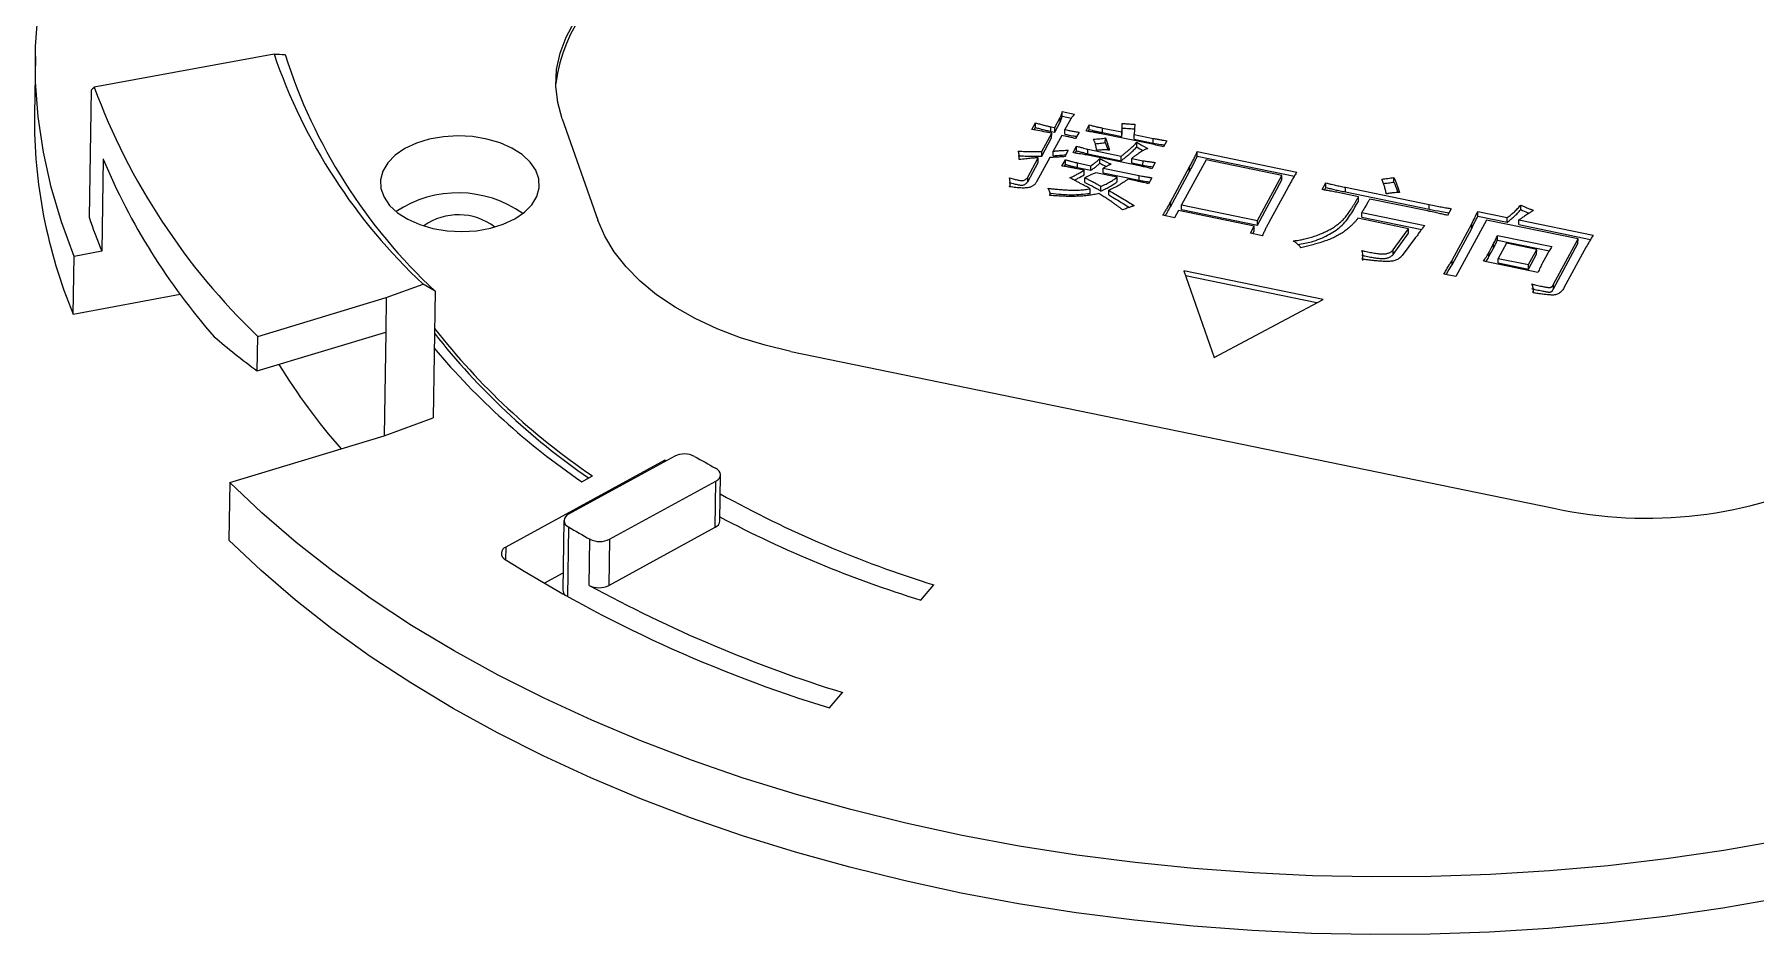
# Model space of a CAD drawing. Header units: inches. Extents: x 1848 to 4019, y 409 to 905.
# Drawn here: x 3741.09 to 3776.84, y 486.52 to 505.22 of the extents above; entities that cross this region are included whole.
import ezdxf

# ---------------------------------------------------------------- set-up
doc = ezdxf.new("R2010")
doc.units = ezdxf.units.IN

msp = doc.modelspace()

# ---------------------------------------------------------------- linework, layer by layer
at = {"color": 7, "linetype": 'Continuous', "lineweight": 15}
for p, q in [((3746.063, 504.81), (3742.328, 504.122)), ((3741.105, 504.763), (3741.086, 503.565)), ((3742.263, 504.061), (3742.222, 501.426)), ((3752.046, 503.465), (3752.786, 501.36)), ((3761.802, 503.243), (3761.878, 503.383)), ((3761.876, 503.287), (3761.878, 503.383)), ((3762.278, 503.189), (3762.391, 503.399)), ((3762.279, 503.285), (3762.393, 503.495)), ((3762.391, 503.399), (3762.393, 503.495)), ((3762.433, 503.523), (3762.434, 503.618)), ((3762.433, 503.523), (3762.625, 503.483)), ((3762.434, 503.618), (3762.691, 503.566)), ((3762.603, 503.452), (3762.489, 503.242)), ((3761.848, 503.235), (3761.876, 503.287)), ((3762.008, 502.693), (3762.213, 503.07)), ((3762.01, 502.789), (3762.215, 503.166)), ((3762.215, 503.166), (3762.133, 503.183)), ((3762.196, 503.206), (3762.197, 503.302)), ((3762.196, 503.206), (3762.278, 503.189)), ((3762.197, 503.302), (3762.279, 503.285)), ((3762.213, 503.07), (3762.215, 503.166)), ((3762.425, 503.123), (3762.246, 502.794)), ((3762.278, 503.189), (3762.279, 503.285)), ((3762.488, 503.146), (3762.489, 503.242)), ((3762.785, 503.189), (3762.713, 503.056)), ((3762.928, 503.214), (3762.997, 503.34)), ((3762.975, 503.206), (3762.995, 503.244)), ((3762.995, 503.244), (3762.997, 503.34)), ((3764.275, 502.945), (3763.248, 503.156)), ((3763.272, 503.179), (3763.273, 503.275)), ((3763.272, 503.179), (3763.669, 503.098)), ((3763.273, 503.275), (3763.67, 503.193)), ((3763.329, 502.973), (3763.33, 503.069)), ((3763.669, 503.098), (3763.67, 503.193)), ((3763.68, 503.218), (3763.681, 503.314)), ((3763.926, 503.045), (3763.927, 503.141)), ((3763.926, 503.045), (3764.323, 502.963)), ((3763.94, 503.356), (3763.927, 503.141)), ((3763.927, 503.141), (3764.324, 503.059)), ((3764.323, 502.963), (3764.324, 503.059)), ((3764.608, 503.008), (3764.54, 502.882)), ((3761.721, 502.257), (3761.937, 502.656)), ((3762.174, 502.662), (3761.901, 502.158)), ((3761.936, 502.56), (3761.937, 502.656)), ((3762.008, 502.693), (3762.01, 502.789)), ((3762.245, 502.699), (3762.246, 502.794)), ((3762.658, 502.764), (3762.73, 502.897)), ((3762.705, 502.756), (3762.729, 502.801)), ((3762.729, 502.801), (3762.73, 502.897)), ((3764.075, 502.481), (3762.931, 502.716)), ((3762.967, 502.737), (3762.968, 502.833)), ((3762.967, 502.737), (3763.656, 502.595)), ((3762.968, 502.833), (3763.657, 502.691)), ((3763.656, 502.595), (3763.657, 502.691)), ((3763.982, 502.885), (3763.984, 502.981)), ((3765.239, 502.689), (3765.24, 502.785)), ((3765.239, 502.689), (3767.256, 502.275)), ((3765.24, 502.785), (3767.307, 502.36)), ((3742.514, 502.632), (3742.484, 500.715)), ((3761.72, 502.161), (3761.936, 502.56)), ((3762.429, 502.485), (3762.501, 502.618)), ((3762.475, 502.478), (3762.499, 502.522)), ((3762.499, 502.522), (3762.501, 502.618)), ((3762.888, 502.398), (3762.701, 502.437)), ((3762.749, 502.455), (3762.75, 502.551)), ((3762.749, 502.455), (3763.029, 502.397)), ((3762.75, 502.551), (3763.031, 502.493)), ((3762.887, 502.302), (3762.888, 502.398)), ((3763.029, 502.397), (3763.031, 502.493)), ((3763.577, 502.257), (3763.133, 502.348)), ((3763.214, 502.546), (3763.215, 502.642)), ((3763.286, 502.345), (3763.287, 502.44)), ((3763.286, 502.345), (3764.033, 502.191)), ((3763.287, 502.44), (3764.035, 502.287)), ((3763.878, 502.549), (3763.879, 502.645)), ((3763.878, 502.549), (3764.111, 502.501)), ((3763.879, 502.645), (3764.113, 502.597)), ((3764.111, 502.501), (3764.113, 502.597)), ((3764.365, 502.561), (3764.293, 502.428)), ((3764.681, 501.638), (3765.08, 502.372)), ((3764.682, 501.734), (3765.081, 502.468)), ((3765.421, 502.616), (3764.912, 501.679)), ((3765.08, 502.372), (3765.081, 502.468)), ((3766.997, 502.292), (3765.421, 502.616)), ((3766.489, 501.355), (3766.997, 502.292)), ((3766.996, 502.196), (3766.997, 502.292)), ((3761.351, 502.055), (3761.352, 502.129)), ((3761.72, 502.161), (3761.721, 502.257)), ((3762.904, 502.143), (3762.906, 502.239)), ((3763.016, 501.918), (3763.017, 502.014)), ((3763.236, 501.966), (3763.238, 502.062)), ((3763.4, 501.886), (3763.402, 501.982)), ((3763.576, 502.161), (3763.577, 502.257)), ((3763.998, 502.17), (3763.799, 502.211)), ((3764.033, 502.191), (3764.035, 502.287)), ((3764.296, 502.241), (3764.227, 502.115)), ((3766.487, 501.259), (3766.996, 502.196)), ((3767.125, 502.048), (3766.726, 501.314)), ((3767.836, 501.995), (3767.912, 502.135)), ((3767.882, 501.987), (3767.91, 502.039)), ((3767.91, 502.039), (3767.912, 502.135)), ((3768.315, 501.948), (3768.317, 502.044)), ((3768.315, 501.948), (3770.055, 501.59)), ((3768.317, 502.044), (3770.057, 501.686)), ((3769.322, 502.153), (3769.324, 502.249)), ((3762.181, 501.876), (3762.181, 501.921)), ((3764.681, 501.638), (3764.682, 501.734)), ((3764.911, 501.583), (3764.912, 501.679)), ((3764.911, 501.583), (3766.487, 501.259)), ((3764.912, 501.679), (3766.489, 501.355)), ((3768.587, 501.848), (3768.26, 501.916)), ((3768.586, 501.752), (3768.587, 501.848)), ((3770.024, 501.553), (3768.821, 501.8)), ((3770.055, 501.59), (3770.057, 501.686)), ((3770.516, 501.599), (3770.44, 501.46)), ((3771.958, 501.58), (3771.96, 501.676)), ((3764.768, 501.413), (3764.523, 501.464)), ((3764.848, 501.56), (3764.768, 501.413)), ((3766.424, 501.236), (3764.848, 501.56)), ((3766.345, 501.089), (3766.424, 501.236)), ((3766.423, 501.14), (3766.424, 501.236)), ((3766.487, 501.259), (3766.489, 501.355)), ((3769.628, 501.183), (3768.577, 501.4)), ((3768.656, 501.427), (3768.657, 501.523)), ((3768.656, 501.427), (3769.901, 501.171)), ((3768.657, 501.523), (3769.965, 501.254)), ((3770.533, 500.531), (3770.943, 501.286)), ((3771.245, 501.364), (3770.607, 500.189)), ((3770.942, 501.19), (3770.943, 501.286)), ((3771.067, 501.444), (3771.068, 501.54)), ((3771.067, 501.444), (3771.674, 501.32)), ((3771.068, 501.54), (3771.675, 501.415)), ((3773.149, 500.973), (3771.245, 501.364)), ((3771.674, 501.32), (3771.675, 501.415)), ((3771.919, 501.269), (3771.921, 501.365)), ((3771.919, 501.269), (3773.409, 500.963)), ((3771.921, 501.365), (3773.462, 501.048)), ((3766.59, 501.039), (3766.345, 501.089)), ((3766.39, 501.08), (3766.423, 501.14)), ((3769.31, 500.648), (3769.627, 501.088)), ((3769.311, 500.743), (3769.628, 501.183)), ((3769.774, 500.998), (3769.495, 500.628)), ((3769.627, 501.088), (3769.628, 501.183)), ((3770.532, 500.435), (3770.942, 501.19)), ((3771.3, 500.7), (3771.395, 500.875)), ((3771.393, 500.779), (3771.395, 500.875)), ((3771.473, 500.949), (3771.474, 501.045)), ((3771.473, 500.949), (3772.552, 500.727)), ((3771.474, 501.045), (3772.607, 500.812)), ((3771.659, 500.883), (3771.488, 500.568)), ((3772.289, 500.753), (3771.659, 500.883)), ((3772.635, 499.933), (3773.147, 500.877)), ((3772.636, 500.029), (3773.149, 500.973)), ((3773.147, 500.877), (3773.149, 500.973)), ((3741.893, 499.412), (3741.911, 500.61)), ((3742.484, 500.715), (3741.911, 500.61)), ((3768.677, 500.525), (3768.679, 500.645)), ((3769.31, 500.648), (3769.311, 500.743)), ((3770.532, 500.435), (3770.533, 500.531)), ((3772.315, 500.274), (3771.182, 500.507)), ((3771.298, 500.604), (3771.393, 500.779)), ((3771.298, 500.604), (3771.3, 500.7)), ((3771.486, 500.472), (3771.488, 500.568)), ((3771.488, 500.568), (3772.119, 500.438)), ((3772.117, 500.342), (3772.288, 500.657)), ((3772.119, 500.438), (3772.289, 500.753)), ((3772.288, 500.657), (3772.289, 500.753)), ((3772.497, 500.633), (3772.409, 500.472)), ((3773.318, 500.806), (3772.855, 499.953)), ((3767.851, 499.712), (3764.958, 500.307)), ((3764.958, 500.307), (3765.59, 498.51)), ((3767.72, 499.643), (3764.995, 500.203)), ((3770.607, 500.189), (3770.362, 500.24)), ((3771.486, 500.472), (3772.117, 500.342)), ((3772.117, 500.342), (3772.119, 500.438)), ((3741.893, 499.412), (3744.114, 499.821)), ((3748.395, 499.755), (3749.158, 500.034)), ((3749.409, 499.888), (3749.158, 500.034)), ((3749.409, 499.888), (3749.368, 497.253)), ((3772.22, 499.851), (3772.221, 499.916)), ((3772.635, 499.933), (3772.636, 500.029)), ((3745.725, 498.948), (3748.395, 499.755)), ((3748.395, 499.755), (3748.384, 499.036)), ((3765.59, 498.51), (3767.851, 499.712)), ((3745.713, 498.229), (3748.384, 499.036)), ((3745.713, 498.229), (3745.725, 498.948)), ((3748.384, 499.036), (3748.35, 496.88)), ((3756.8, 498.636), (3772.648, 495.378)), ((3748.35, 496.88), (3749.368, 497.253)), ((3745.146, 495.912), (3748.35, 496.88)), ((3754.177, 496.379), (3750.877, 494.572)), ((3754.387, 496.46), (3752.181, 495.252)), ((3754.176, 496.344), (3754.177, 496.379)), ((3754.205, 496.36), (3754.177, 496.379)), ((3745.146, 495.912), (3745.127, 494.714)), ((3752.455, 495.928), (3752.675, 496.049)), ((3753.03, 494.732), (3755.241, 495.943)), ((3755.226, 494.984), (3755.241, 495.943)), ((3755.322, 495.114), (3755.337, 496.073)), ((3752.085, 495.122), (3752.062, 493.678)), ((3753.015, 493.774), (3755.226, 494.984)), ((3752.61, 493.776), (3752.625, 494.735)), ((3753.03, 494.732), (3753.015, 493.774)), ((3751.67, 493.819), (3752.068, 494.037)), ((3759.498, 493.467), (3759.768, 493.787)), ((3757.603, 491.23), (3757.873, 491.55))]:
    msp.add_line(p, q, dxfattribs=at)
at = {"color": 8, "linetype": 'Continuous', "lineweight": 15}
for p, q in [((3752.178, 494.988), (3752.156, 493.541)), ((3750.877, 494.572), (3750.873, 494.309))]:
    msp.add_line(p, q, dxfattribs=at)
at = {"color": 7, "linetype": 'Continuous', "lineweight": 15, "flags": 128}
for points in [[(3752.046, 503.465), (3751.954, 503.805), (3751.916, 504.148), (3751.932, 504.492), (3752.003, 504.832), (3752.127, 505.166), (3752.304, 505.491), (3752.531, 505.804), (3752.807, 506.103), (3753.129, 506.383), (3753.495, 506.643), (3753.901, 506.881)], [(3741.911, 500.61), (3741.645, 501.326), (3741.432, 502.049), (3741.271, 502.776), (3741.164, 503.506), (3741.11, 504.238), (3741.11, 504.97), (3741.163, 505.7)], [(3749.579, 503.093), (3749.288, 503.042), (3749.019, 502.959), (3748.781, 502.847), (3748.581, 502.71), (3748.428, 502.554), (3748.325, 502.382), (3748.276, 502.202), (3748.283, 502.019), (3748.347, 501.839), (3748.464, 501.668), (3748.63, 501.513), (3748.841, 501.379), (3749.088, 501.27), (3749.364, 501.189), (3749.659, 501.141), (3749.962, 501.125), (3750.265, 501.143), (3750.556, 501.195), (3750.825, 501.278), (3751.063, 501.39), (3751.263, 501.526), (3751.417, 501.683), (3751.52, 501.854), (3751.568, 502.035), (3751.561, 502.218), (3751.497, 502.398), (3751.38, 502.568), (3751.214, 502.723), (3751.003, 502.858), (3750.756, 502.967), (3750.48, 503.047), (3750.185, 503.096), (3749.882, 503.112), (3749.579, 503.093)], [(3756.8, 498.636), (3756.266, 498.763), (3755.754, 498.92), (3755.268, 499.105), (3754.813, 499.317), (3754.392, 499.553), (3754.01, 499.812), (3753.67, 500.092), (3753.375, 500.389), (3753.128, 500.701), (3752.931, 501.026), (3752.786, 501.36)], [(3777.355, 488.473), (3776.174, 488.267), (3774.979, 488.094), (3773.772, 487.953), (3772.554, 487.845), (3771.328, 487.77), (3770.097, 487.729), (3768.864, 487.72), (3767.63, 487.744), (3766.398, 487.802), (3765.171, 487.893), (3763.951, 488.016), (3762.74, 488.173), (3761.541, 488.361), (3760.357, 488.582), (3759.189, 488.834), (3758.04, 489.117), (3756.913, 489.43), (3755.809, 489.773), (3754.731, 490.146), (3753.681, 490.546), (3752.661, 490.975), (3751.673, 491.43), (3750.719, 491.91), (3749.801, 492.416), (3748.921, 492.945), (3748.08, 493.498), (3747.281, 494.072), (3746.525, 494.666), (3745.812, 495.28), (3745.146, 495.912)], [(3755.241, 495.943), (3755.282, 495.971), (3755.312, 496.003), (3755.331, 496.039), (3755.337, 496.076), (3755.329, 496.114), (3755.309, 496.15), (3755.277, 496.183), (3755.235, 496.211)], [(3777.336, 487.275), (3776.156, 487.07), (3774.961, 486.896), (3773.753, 486.756), (3772.535, 486.648), (3771.309, 486.573), (3770.079, 486.531), (3768.845, 486.522), (3767.611, 486.547), (3766.379, 486.604), (3765.152, 486.695), (3763.932, 486.819), (3762.721, 486.975), (3761.523, 487.163), (3760.338, 487.384), (3759.17, 487.636), (3758.022, 487.919), (3756.894, 488.232), (3755.791, 488.576), (3754.713, 488.948), (3753.662, 489.349), (3752.642, 489.777), (3751.654, 490.232), (3750.701, 490.713), (3749.783, 491.218), (3748.902, 491.748), (3748.062, 492.3), (3747.262, 492.874), (3746.506, 493.468), (3745.794, 494.082), (3745.127, 494.714)]]:
    msp.add_lwpolyline(points, dxfattribs=at)
at = {"color": 7, "linetype": 'Continuous', "lineweight": 15}
for centre, radius, start, end in [((3755.118, 503.796), 3.228, 112.1756, 172.7564), ((3757.147, 508.603), 11.715, 198.8908, 227.0068), ((3757.2, 508.274), 11.447, 197.65, 227.1063), ((3755.242, 508.898), 13.769, 200.2958, 226.2747), ((3751.575, 503.447), 10.49, 179.3541, 202.6246), ((3754.886, 507.799), 13.408, 202.6699, 221.3506), ((3749.883, 499.607), 2.322, 54.5812, 123.6328), ((3752.794, 504.911), 11.132, 198.2464, 202.145), ((3749.893, 500.234), 1.24, 52.581, 125.633), ((3760.884, 508.127), 14.604, 218.1344, 235.7993), ((3760.851, 508.004), 14.563, 218.1238, 235.4731), ((3757.231, 505.144), 12.978, 211.489, 221.1197), ((3761.076, 508.531), 15.27, 220.0666, 235.6245), ((3754.587, 496.057), 0.449, 62.319, 116.4053), ((3765.032, 514.356), 20.621, 240.2368, 241.6344), ((3774.573, 504.274), 9.103, 257.785, 295.6669), ((3766.547, 515.854), 23.085, 240.9302, 252.9241), ((3752.229, 495.12), 0.141, 109.9488, 248.7987), ((3766.746, 516.858), 24.488, 242.1941, 252.7818), ((3764.211, 515.652), 23.911, 239.787, 241.0183), ((3755.163, 495.131), 0.16, 293.1475, 353.8215), ((3750.923, 494.441), 0.139, 109.3463, 244.548), ((3752.83, 495.136), 0.45, 242.9142, 296.3684), ((3765.765, 517.962), 27.95, 237.781, 253.0198), ((3766.301, 518.802), 28.526, 241.3185, 252.8166), ((3752.815, 494.177), 0.45, 242.9142, 296.3684)]:
    msp.add_arc(centre, radius, start, end, dxfattribs=at)
for centre, major_axis, ratio, start_param, end_param in [((3768.781, 509.458), (27.086, 6.546), 0.146336, 2.886909, 2.898088), ((3768.731, 506.234), (27.01, 1.775), 0.481812, 3.594682, 3.661409), ((3752.362, 493.659), (0.299, -0.03), 0.650047, 3.195688, 3.78186)]:
    msp.add_ellipse(centre, major_axis=major_axis, ratio=ratio, start_param=start_param, end_param=end_param, dxfattribs=at)
msp.add_open_spline([(3746.063, 504.81), (3746.139, 504.808), (3746.215, 504.806), (3746.292, 504.803)], degree=3, dxfattribs=at)
for points, knots in [([(3761.878, 503.383), (3761.905, 503.375), (3761.959, 503.359), (3762.041, 503.338), (3762.119, 503.318), (3762.172, 503.307), (3762.197, 503.302)], [0, 0, 0, 0, 0.264276, 0.519614, 0.763961, 1, 1, 1, 1]), ([(3762.391, 503.399), (3762.395, 503.407), (3762.404, 503.424), (3762.414, 503.452), (3762.424, 503.486), (3762.43, 503.51), (3762.433, 503.523)], [0, 0, 0, 0, 0.192447, 0.424692, 0.693033, 1, 1, 1, 1]), ([(3762.393, 503.495), (3762.397, 503.503), (3762.405, 503.52), (3762.416, 503.548), (3762.426, 503.582), (3762.431, 503.606), (3762.434, 503.618)], [0, 0, 0, 0, 0.192447, 0.424692, 0.693033, 1, 1, 1, 1]), ([(3762.691, 503.566), (3762.681, 503.554), (3762.662, 503.533), (3762.638, 503.502), (3762.617, 503.476), (3762.608, 503.459), (3762.603, 503.452)], [0, 0, 0, 0, 0.30699, 0.575065, 0.807539, 1, 1, 1, 1]), ([(3763.67, 503.193), (3763.672, 503.204), (3763.674, 503.223), (3763.678, 503.252), (3763.679, 503.278), (3763.681, 503.301), (3763.681, 503.322), (3763.68, 503.341), (3763.679, 503.357), (3763.677, 503.366), (3763.676, 503.371)], [0, 0, 0, 0, 0.174195, 0.334214, 0.479352, 0.61223, 0.72994, 0.833085, 0.923628, 1, 1, 1, 1]), ([(3763.676, 503.371), (3763.703, 503.369), (3763.754, 503.366), (3763.826, 503.361), (3763.887, 503.357), (3763.923, 503.356), (3763.94, 503.356)], [0, 0, 0, 0, 0.3109118, 0.5818227, 0.8114836, 1, 1, 1, 1]), ([(3762.133, 503.183), (3762.078, 503.194), (3761.969, 503.216), (3761.858, 503.234), (3761.802, 503.243)], [0, 0, 0, 0, 0.499693, 1, 1, 1, 1]), ([(3761.876, 503.287), (3761.904, 503.279), (3761.958, 503.263), (3762.039, 503.242), (3762.118, 503.222), (3762.17, 503.211), (3762.196, 503.206)], [0, 0, 0, 0, 0.264276, 0.519614, 0.763961, 1, 1, 1, 1]), ([(3762.713, 503.056), (3762.686, 503.063), (3762.633, 503.076), (3762.558, 503.094), (3762.489, 503.109), (3762.445, 503.119), (3762.425, 503.123)], [0, 0, 0, 0, 0.287683, 0.549923, 0.788329, 1, 1, 1, 1]), ([(3762.488, 503.146), (3762.543, 503.135), (3762.625, 503.119), (3762.709, 503.105), (3762.737, 503.101)], [0, 0, 0, 0, 0.6633479, 1, 1, 1, 1]), ([(3762.489, 503.242), (3762.51, 503.238), (3762.554, 503.229), (3762.624, 503.216), (3762.702, 503.202), (3762.757, 503.193), (3762.785, 503.189)], [0, 0, 0, 0, 0.211671, 0.450077, 0.712317, 1, 1, 1, 1]), ([(3763.248, 503.156), (3763.217, 503.162), (3763.16, 503.174), (3763.077, 503.189), (3763.001, 503.203), (3762.952, 503.21), (3762.928, 503.214)], [0, 0, 0, 0, 0.285055, 0.54552, 0.784221, 1, 1, 1, 1]), ([(3762.995, 503.244), (3763.015, 503.238), (3763.057, 503.227), (3763.123, 503.212), (3763.195, 503.195), (3763.246, 503.185), (3763.272, 503.179)], [0, 0, 0, 0, 0.219647, 0.458868, 0.719464, 1, 1, 1, 1]), ([(3762.997, 503.34), (3763.017, 503.334), (3763.058, 503.323), (3763.124, 503.307), (3763.197, 503.291), (3763.247, 503.28), (3763.273, 503.275)], [0, 0, 0, 0, 0.219647, 0.458868, 0.719464, 1, 1, 1, 1]), ([(3763.082, 503.042), (3763.106, 503.044), (3763.151, 503.047), (3763.216, 503.053), (3763.275, 503.06), (3763.312, 503.066), (3763.33, 503.069)], [0, 0, 0, 0, 0.2828032, 0.5423144, 0.7822919, 1, 1, 1, 1]), ([(3763.151, 502.811), (3763.149, 502.823), (3763.145, 502.847), (3763.139, 502.881), (3763.132, 502.914), (3763.124, 502.944), (3763.115, 502.972), (3763.105, 502.997), (3763.094, 503.021), (3763.086, 503.035), (3763.082, 503.042)], [0, 0, 0, 0, 0.157289, 0.305128, 0.443482, 0.572996, 0.692731, 0.804424, 0.906029, 1, 1, 1, 1]), ([(3763.33, 503.069), (3763.335, 503.055), (3763.345, 503.029), (3763.359, 502.991), (3763.371, 502.956), (3763.384, 502.923), (3763.393, 502.893), (3763.402, 502.866), (3763.409, 502.841), (3763.413, 502.826), (3763.415, 502.818)], [0, 0, 0, 0, 0.163727, 0.315854, 0.457312, 0.587716, 0.707876, 0.816039, 0.913069, 1, 1, 1, 1]), ([(3763.669, 503.098), (3763.674, 503.131), (3763.681, 503.171), (3763.678, 503.211), (3763.678, 503.218)], [0, 0, 0, 0, 0.82775, 1, 1, 1, 1]), ([(3763.674, 503.275), (3763.702, 503.273), (3763.753, 503.27), (3763.824, 503.265), (3763.885, 503.262), (3763.922, 503.26), (3763.939, 503.26)], [0, 0, 0, 0, 0.3109118, 0.5818227, 0.8114836, 1, 1, 1, 1]), ([(3764.324, 503.059), (3764.351, 503.055), (3764.403, 503.046), (3764.477, 503.033), (3764.545, 503.021), (3764.588, 503.012), (3764.608, 503.008)], [0, 0, 0, 0, 0.281179, 0.542001, 0.781072, 1, 1, 1, 1]), ([(3761.519, 502.7), (3761.544, 502.699), (3761.594, 502.696), (3761.666, 502.693), (3761.734, 502.691), (3761.797, 502.689), (3761.856, 502.689), (3761.911, 502.689), (3761.961, 502.691), (3761.993, 502.692), (3762.008, 502.693)], [0, 0, 0, 0, 0.1569, 0.303679, 0.442644, 0.571549, 0.691886, 0.803143, 0.906037, 1, 1, 1, 1]), ([(3761.52, 502.796), (3761.546, 502.795), (3761.595, 502.792), (3761.667, 502.789), (3761.735, 502.787), (3761.799, 502.785), (3761.857, 502.785), (3761.912, 502.785), (3761.962, 502.786), (3761.994, 502.788), (3762.01, 502.789)], [0, 0, 0, 0, 0.1569, 0.303679, 0.442644, 0.571549, 0.691886, 0.803143, 0.906037, 1, 1, 1, 1]), ([(3761.542, 502.621), (3761.541, 502.639), (3761.541, 502.673), (3761.537, 502.72), (3761.531, 502.761), (3761.524, 502.785), (3761.52, 502.796)], [0, 0, 0, 0, 0.311518, 0.581435, 0.810693, 1, 1, 1, 1]), ([(3761.937, 502.656), (3761.928, 502.656), (3761.906, 502.655), (3761.872, 502.653), (3761.831, 502.65), (3761.784, 502.646), (3761.732, 502.641), (3761.674, 502.635), (3761.61, 502.628), (3761.565, 502.623), (3761.542, 502.621)], [0, 0, 0, 0, 0.072203, 0.160483, 0.262392, 0.380512, 0.512344, 0.659447, 0.822839, 1, 1, 1, 1]), ([(3762.496, 502.681), (3762.477, 502.68), (3762.44, 502.678), (3762.388, 502.675), (3762.34, 502.672), (3762.297, 502.67), (3762.259, 502.668), (3762.227, 502.665), (3762.199, 502.663), (3762.182, 502.662), (3762.174, 502.662)], [0, 0, 0, 0, 0.178325, 0.342835, 0.490395, 0.62286, 0.740234, 0.842523, 0.928471, 1, 1, 1, 1]), ([(3762.245, 502.699), (3762.303, 502.704), (3762.391, 502.711), (3762.48, 502.716), (3762.51, 502.718)], [0, 0, 0, 0, 0.654715, 1, 1, 1, 1]), ([(3762.246, 502.794), (3762.253, 502.795), (3762.268, 502.797), (3762.294, 502.799), (3762.325, 502.802), (3762.361, 502.805), (3762.402, 502.807), (3762.449, 502.81), (3762.501, 502.813), (3762.538, 502.815), (3762.557, 502.816)], [0, 0, 0, 0, 0.065024, 0.147543, 0.248205, 0.36446, 0.497633, 0.647742, 0.815397, 1, 1, 1, 1]), ([(3762.557, 502.816), (3762.549, 502.802), (3762.535, 502.776), (3762.518, 502.739), (3762.504, 502.708), (3762.499, 502.689), (3762.496, 502.681)], [0, 0, 0, 0, 0.318998, 0.591467, 0.817619, 1, 1, 1, 1]), ([(3762.931, 502.716), (3762.915, 502.719), (3762.879, 502.726), (3762.817, 502.737), (3762.742, 502.75), (3762.688, 502.759), (3762.658, 502.764)], [0, 0, 0, 0, 0.1769767, 0.4023261, 0.676093, 1, 1, 1, 1]), ([(3762.729, 502.801), (3762.755, 502.795), (3762.804, 502.782), (3762.87, 502.765), (3762.923, 502.75), (3762.953, 502.741), (3762.967, 502.737)], [0, 0, 0, 0, 0.329004, 0.605656, 0.829724, 1, 1, 1, 1]), ([(3762.73, 502.897), (3762.757, 502.89), (3762.805, 502.878), (3762.871, 502.86), (3762.925, 502.846), (3762.955, 502.837), (3762.968, 502.833)], [0, 0, 0, 0, 0.329004, 0.605656, 0.829724, 1, 1, 1, 1]), ([(3763.121, 502.95), (3763.154, 502.952), (3763.224, 502.957), (3763.293, 502.968), (3763.329, 502.973)], [0, 0, 0, 0, 0.475967, 1, 1, 1, 1]), ([(3763.415, 502.818), (3763.398, 502.819), (3763.367, 502.819), (3763.323, 502.82), (3763.283, 502.819), (3763.247, 502.819), (3763.217, 502.817), (3763.191, 502.816), (3763.169, 502.813), (3763.156, 502.811), (3763.151, 502.811)], [0, 0, 0, 0, 0.185422, 0.353484, 0.503176, 0.636611, 0.752544, 0.852288, 0.934382, 1, 1, 1, 1]), ([(3763.329, 502.973), (3763.347, 502.927), (3763.367, 502.875), (3763.383, 502.823), (3763.384, 502.818)], [0, 0, 0, 0, 0.905042, 1, 1, 1, 1]), ([(3763.656, 502.595), (3763.674, 502.609), (3763.708, 502.635), (3763.758, 502.674), (3763.804, 502.712), (3763.847, 502.749), (3763.886, 502.785), (3763.921, 502.819), (3763.953, 502.853), (3763.973, 502.875), (3763.982, 502.885)], [0, 0, 0, 0, 0.147322, 0.287743, 0.42181, 0.550074, 0.671864, 0.787257, 0.896346, 1, 1, 1, 1]), ([(3763.657, 502.691), (3763.675, 502.704), (3763.71, 502.731), (3763.759, 502.77), (3763.805, 502.808), (3763.848, 502.845), (3763.887, 502.881), (3763.923, 502.915), (3763.955, 502.948), (3763.974, 502.971), (3763.984, 502.981)], [0, 0, 0, 0, 0.147322, 0.287743, 0.42181, 0.550074, 0.671864, 0.787257, 0.896346, 1, 1, 1, 1]), ([(3764.21, 502.849), (3764.202, 502.847), (3764.183, 502.841), (3764.154, 502.828), (3764.12, 502.81), (3764.081, 502.787), (3764.037, 502.759), (3763.988, 502.726), (3763.935, 502.687), (3763.898, 502.66), (3763.879, 502.645)], [0, 0, 0, 0, 0.05822, 0.134351, 0.228969, 0.344095, 0.477473, 0.631803, 0.80595, 1, 1, 1, 1]), ([(3763.982, 502.885), (3764.022, 502.859), (3764.065, 502.832), (3764.111, 502.806), (3764.114, 502.805)], [0, 0, 0, 0, 0.94289, 1, 1, 1, 1]), ([(3763.984, 502.981), (3763.997, 502.973), (3764.022, 502.957), (3764.058, 502.935), (3764.091, 502.915), (3764.121, 502.897), (3764.148, 502.882), (3764.172, 502.869), (3764.192, 502.858), (3764.205, 502.852), (3764.21, 502.849)], [0, 0, 0, 0, 0.180511, 0.345411, 0.493423, 0.627165, 0.744061, 0.844136, 0.930673, 1, 1, 1, 1]), ([(3764.54, 502.882), (3764.497, 502.893), (3764.41, 502.916), (3764.321, 502.935), (3764.275, 502.945)], [0, 0, 0, 0, 0.490012, 1, 1, 1, 1]), ([(3764.323, 502.963), (3764.376, 502.954), (3764.456, 502.942), (3764.535, 502.926), (3764.561, 502.921)], [0, 0, 0, 0, 0.668306, 1, 1, 1, 1]), ([(3765.08, 502.372), (3765.094, 502.4), (3765.123, 502.454), (3765.164, 502.535), (3765.203, 502.613), (3765.227, 502.664), (3765.239, 502.689)], [0, 0, 0, 0, 0.26247, 0.516739, 0.762014, 1, 1, 1, 1]), ([(3765.081, 502.468), (3765.096, 502.496), (3765.125, 502.55), (3765.166, 502.63), (3765.205, 502.708), (3765.228, 502.76), (3765.24, 502.785)], [0, 0, 0, 0, 0.26247, 0.516739, 0.762014, 1, 1, 1, 1]), ([(3762.701, 502.437), (3762.672, 502.442), (3762.619, 502.453), (3762.544, 502.467), (3762.483, 502.478), (3762.445, 502.483), (3762.429, 502.485)], [0, 0, 0, 0, 0.323186, 0.596631, 0.822092, 1, 1, 1, 1]), ([(3762.499, 502.522), (3762.505, 502.52), (3762.517, 502.516), (3762.537, 502.51), (3762.562, 502.503), (3762.59, 502.495), (3762.624, 502.486), (3762.662, 502.477), (3762.704, 502.466), (3762.733, 502.459), (3762.749, 502.455)], [0, 0, 0, 0, 0.0664, 0.149127, 0.248691, 0.364914, 0.497819, 0.648974, 0.815291, 1, 1, 1, 1]), ([(3762.501, 502.618), (3762.506, 502.616), (3762.518, 502.612), (3762.539, 502.606), (3762.563, 502.599), (3762.592, 502.591), (3762.625, 502.582), (3762.663, 502.573), (3762.705, 502.562), (3762.735, 502.555), (3762.75, 502.551)], [0, 0, 0, 0, 0.0664, 0.149127, 0.248691, 0.364914, 0.497819, 0.648974, 0.815291, 1, 1, 1, 1]), ([(3762.595, 502.241), (3762.604, 502.245), (3762.623, 502.254), (3762.654, 502.269), (3762.686, 502.286), (3762.721, 502.305), (3762.76, 502.325), (3762.8, 502.348), (3762.843, 502.373), (3762.873, 502.389), (3762.888, 502.398)], [0, 0, 0, 0, 0.088843, 0.187899, 0.297564, 0.417886, 0.547465, 0.687739, 0.838737, 1, 1, 1, 1]), ([(3762.685, 502.192), (3762.711, 502.205), (3762.78, 502.24), (3762.845, 502.278), (3762.887, 502.302)], [0, 0, 0, 0, 0.363796, 1, 1, 1, 1]), ([(3763.133, 502.348), (3763.109, 502.337), (3763.064, 502.317), (3763.002, 502.288), (3762.95, 502.263), (3762.919, 502.246), (3762.906, 502.239)], [0, 0, 0, 0, 0.310424, 0.580358, 0.810722, 1, 1, 1, 1]), ([(3763.029, 502.397), (3763.041, 502.406), (3763.063, 502.421), (3763.094, 502.444), (3763.123, 502.465), (3763.148, 502.485), (3763.169, 502.503), (3763.187, 502.519), (3763.202, 502.533), (3763.21, 502.542), (3763.214, 502.546)], [0, 0, 0, 0, 0.1750251, 0.3345999, 0.4798049, 0.6129023, 0.7293659, 0.8339474, 0.9243229, 1, 1, 1, 1]), ([(3763.031, 502.493), (3763.042, 502.501), (3763.065, 502.517), (3763.096, 502.54), (3763.124, 502.561), (3763.149, 502.581), (3763.171, 502.598), (3763.188, 502.615), (3763.204, 502.629), (3763.212, 502.638), (3763.215, 502.642)], [0, 0, 0, 0, 0.1750251, 0.3345999, 0.4798049, 0.6129023, 0.7293659, 0.8339474, 0.9243229, 1, 1, 1, 1]), ([(3763.214, 502.546), (3763.257, 502.523), (3763.301, 502.5), (3763.347, 502.477), (3763.349, 502.476)], [0, 0, 0, 0, 0.959883, 1, 1, 1, 1]), ([(3763.215, 502.642), (3763.229, 502.635), (3763.255, 502.621), (3763.293, 502.602), (3763.327, 502.584), (3763.359, 502.568), (3763.386, 502.554), (3763.41, 502.542), (3763.431, 502.532), (3763.444, 502.526), (3763.45, 502.524)], [0, 0, 0, 0, 0.178195, 0.341631, 0.488918, 0.622292, 0.740065, 0.841146, 0.928392, 1, 1, 1, 1]), ([(3763.45, 502.524), (3763.445, 502.522), (3763.435, 502.519), (3763.421, 502.513), (3763.404, 502.505), (3763.385, 502.495), (3763.363, 502.484), (3763.34, 502.471), (3763.314, 502.457), (3763.297, 502.446), (3763.287, 502.44)], [0, 0, 0, 0, 0.068741, 0.153196, 0.25216, 0.368764, 0.501293, 0.650589, 0.817761, 1, 1, 1, 1]), ([(3764.293, 502.428), (3764.279, 502.432), (3764.248, 502.441), (3764.197, 502.454), (3764.139, 502.467), (3764.097, 502.476), (3764.075, 502.481)], [0, 0, 0, 0, 0.201718, 0.435668, 0.700403, 1, 1, 1, 1]), ([(3764.111, 502.501), (3764.158, 502.493), (3764.226, 502.482), (3764.295, 502.474), (3764.317, 502.471)], [0, 0, 0, 0, 0.687955, 1, 1, 1, 1]), ([(3764.113, 502.597), (3764.128, 502.595), (3764.157, 502.59), (3764.198, 502.584), (3764.236, 502.577), (3764.27, 502.573), (3764.299, 502.568), (3764.325, 502.565), (3764.346, 502.562), (3764.36, 502.561), (3764.365, 502.561)], [0, 0, 0, 0, 0.181169, 0.346583, 0.496119, 0.630053, 0.746524, 0.847304, 0.932193, 1, 1, 1, 1]), ([(3767.307, 502.36), (3767.292, 502.336), (3767.261, 502.286), (3767.215, 502.209), (3767.17, 502.13), (3767.14, 502.075), (3767.125, 502.048)], [0, 0, 0, 0, 0.237986, 0.483261, 0.73753, 1, 1, 1, 1]), ([(3761.335, 502.147), (3761.353, 502.142), (3761.386, 502.131), (3761.434, 502.118), (3761.477, 502.107), (3761.515, 502.099), (3761.547, 502.092), (3761.574, 502.089), (3761.597, 502.087), (3761.621, 502.09), (3761.646, 502.098), (3761.673, 502.114), (3761.698, 502.135), (3761.712, 502.152), (3761.72, 502.161)], [0, 0, 0, 0, 0.127185, 0.240955, 0.340645, 0.427256, 0.500095, 0.56063, 0.60836, 0.646213, 0.715803, 0.79551, 0.889192, 1, 1, 1, 1]), ([(3761.337, 502.243), (3761.354, 502.238), (3761.388, 502.227), (3761.436, 502.214), (3761.478, 502.203), (3761.516, 502.195), (3761.548, 502.188), (3761.576, 502.185), (3761.598, 502.183), (3761.622, 502.185), (3761.648, 502.194), (3761.675, 502.21), (3761.7, 502.231), (3761.714, 502.248), (3761.721, 502.257)], [0, 0, 0, 0, 0.127185, 0.240955, 0.340645, 0.427256, 0.500095, 0.56063, 0.60836, 0.646213, 0.715803, 0.79551, 0.889192, 1, 1, 1, 1]), ([(3761.339, 502.056), (3761.341, 502.06), (3761.346, 502.07), (3761.35, 502.087), (3761.352, 502.106), (3761.352, 502.128), (3761.351, 502.153), (3761.348, 502.18), (3761.343, 502.211), (3761.339, 502.232), (3761.337, 502.243)], [0, 0, 0, 0, 0.074353, 0.162881, 0.266305, 0.383688, 0.514874, 0.660544, 0.822216, 1, 1, 1, 1]), ([(3761.901, 502.158), (3761.896, 502.15), (3761.888, 502.135), (3761.872, 502.114), (3761.853, 502.095), (3761.833, 502.079), (3761.811, 502.065), (3761.786, 502.053), (3761.76, 502.044), (3761.731, 502.037), (3761.699, 502.032), (3761.662, 502.03), (3761.62, 502.029), (3761.574, 502.03), (3761.522, 502.034), (3761.465, 502.039), (3761.404, 502.047), (3761.361, 502.053), (3761.339, 502.056)], [0, 0, 0, 0, 0.061643, 0.118915, 0.172963, 0.223704, 0.271558, 0.317566, 0.363169, 0.408771, 0.45722, 0.51203, 0.574155, 0.643348, 0.72038, 0.805643, 0.898613, 1, 1, 1, 1]), ([(3762.139, 502.024), (3762.172, 502.02), (3762.24, 502.012), (3762.343, 502.002), (3762.451, 501.994), (3762.562, 501.987), (3762.675, 501.983), (3762.79, 501.987), (3762.904, 501.997), (3762.979, 502.008), (3763.017, 502.014)], [0, 0, 0, 0, 0.113469, 0.231716, 0.353255, 0.479684, 0.608227, 0.737119, 0.867206, 1, 1, 1, 1]), ([(3762.176, 501.876), (3762.178, 501.886), (3762.183, 501.908), (3762.178, 501.944), (3762.163, 501.983), (3762.148, 502.009), (3762.139, 502.024)], [0, 0, 0, 0, 0.20703, 0.441195, 0.703016, 1, 1, 1, 1]), ([(3763.017, 502.014), (3763.008, 502.019), (3762.988, 502.03), (3762.955, 502.048), (3762.913, 502.071), (3762.864, 502.097), (3762.807, 502.127), (3762.744, 502.162), (3762.672, 502.2), (3762.621, 502.227), (3762.595, 502.241)], [0, 0, 0, 0, 0.062793, 0.143362, 0.241382, 0.35792, 0.491595, 0.64336, 0.812579, 1, 1, 1, 1]), ([(3762.904, 502.143), (3762.923, 502.134), (3762.96, 502.117), (3763.013, 502.091), (3763.061, 502.067), (3763.105, 502.044), (3763.144, 502.023), (3763.179, 502.003), (3763.21, 501.984), (3763.228, 501.972), (3763.236, 501.966)], [0, 0, 0, 0, 0.164135, 0.317252, 0.457696, 0.588172, 0.707803, 0.816258, 0.913618, 1, 1, 1, 1]), ([(3762.906, 502.239), (3762.925, 502.23), (3762.962, 502.213), (3763.014, 502.187), (3763.063, 502.163), (3763.107, 502.14), (3763.146, 502.119), (3763.181, 502.099), (3763.211, 502.08), (3763.229, 502.068), (3763.238, 502.062)], [0, 0, 0, 0, 0.164135, 0.317252, 0.457696, 0.588172, 0.707803, 0.816258, 0.913618, 1, 1, 1, 1]), ([(3763.236, 501.966), (3763.254, 501.975), (3763.29, 501.991), (3763.341, 502.016), (3763.389, 502.041), (3763.433, 502.065), (3763.473, 502.089), (3763.511, 502.113), (3763.545, 502.137), (3763.566, 502.153), (3763.576, 502.161)], [0, 0, 0, 0, 0.14615, 0.285946, 0.419776, 0.546938, 0.668416, 0.784793, 0.894952, 1, 1, 1, 1]), ([(3763.238, 502.062), (3763.256, 502.07), (3763.291, 502.087), (3763.343, 502.112), (3763.39, 502.137), (3763.434, 502.161), (3763.475, 502.185), (3763.512, 502.209), (3763.547, 502.233), (3763.567, 502.249), (3763.577, 502.257)], [0, 0, 0, 0, 0.14615, 0.285946, 0.419776, 0.546938, 0.668416, 0.784793, 0.894952, 1, 1, 1, 1]), ([(3763.799, 502.211), (3763.767, 502.189), (3763.704, 502.145), (3763.606, 502.084), (3763.506, 502.03), (3763.436, 501.997), (3763.402, 501.982)], [0, 0, 0, 0, 0.266477, 0.521098, 0.765411, 1, 1, 1, 1]), ([(3763.402, 501.982), (3763.451, 501.953), (3763.547, 501.897), (3763.683, 501.814), (3763.811, 501.737), (3763.891, 501.687), (3763.93, 501.663)], [0, 0, 0, 0, 0.276276, 0.535252, 0.776397, 1, 1, 1, 1]), ([(3764.227, 502.115), (3764.213, 502.119), (3764.181, 502.129), (3764.128, 502.141), (3764.066, 502.156), (3764.021, 502.165), (3763.998, 502.17)], [0, 0, 0, 0, 0.1953343, 0.4249995, 0.6950088, 1, 1, 1, 1]), ([(3764.033, 502.191), (3764.082, 502.183), (3764.154, 502.171), (3764.225, 502.158), (3764.248, 502.153)], [0, 0, 0, 0, 0.680359, 1, 1, 1, 1]), ([(3764.035, 502.287), (3764.052, 502.284), (3764.084, 502.278), (3764.13, 502.271), (3764.17, 502.263), (3764.205, 502.257), (3764.235, 502.252), (3764.26, 502.248), (3764.28, 502.244), (3764.291, 502.242), (3764.296, 502.241)], [0, 0, 0, 0, 0.19533, 0.368831, 0.523687, 0.660065, 0.774527, 0.868758, 0.944506, 1, 1, 1, 1]), ([(3768.26, 501.916), (3768.219, 501.924), (3768.141, 501.94), (3768.03, 501.961), (3767.929, 501.98), (3767.866, 501.99), (3767.836, 501.995)], [0, 0, 0, 0, 0.290995, 0.555299, 0.790906, 1, 1, 1, 1]), ([(3767.91, 502.039), (3767.942, 502.031), (3768.005, 502.016), (3768.105, 501.993), (3768.208, 501.97), (3768.279, 501.956), (3768.315, 501.948)], [0, 0, 0, 0, 0.234077, 0.478533, 0.73453, 1, 1, 1, 1]), ([(3767.912, 502.135), (3767.943, 502.127), (3768.007, 502.111), (3768.106, 502.089), (3768.21, 502.066), (3768.281, 502.051), (3768.317, 502.044)], [0, 0, 0, 0, 0.234077, 0.478533, 0.73453, 1, 1, 1, 1]), ([(3769.072, 502.215), (3769.114, 502.22), (3769.198, 502.23), (3769.282, 502.242), (3769.324, 502.249)], [0, 0, 0, 0, 0.494051, 1, 1, 1, 1]), ([(3769.165, 501.908), (3769.16, 501.935), (3769.149, 501.987), (3769.128, 502.065), (3769.103, 502.141), (3769.082, 502.19), (3769.072, 502.215)], [0, 0, 0, 0, 0.257781, 0.510001, 0.757059, 1, 1, 1, 1]), ([(3769.106, 502.124), (3769.142, 502.128), (3769.214, 502.136), (3769.286, 502.147), (3769.322, 502.153)], [0, 0, 0, 0, 0.4867697, 1, 1, 1, 1]), ([(3769.44, 501.937), (3769.418, 501.936), (3769.373, 501.934), (3769.305, 501.928), (3769.235, 501.92), (3769.189, 501.912), (3769.165, 501.908)], [0, 0, 0, 0, 0.238567, 0.484066, 0.738168, 1, 1, 1, 1]), ([(3769.322, 502.153), (3769.347, 502.095), (3769.378, 502.023), (3769.402, 501.949), (3769.407, 501.935)], [0, 0, 0, 0, 0.798293, 1, 1, 1, 1]), ([(3769.324, 502.249), (3769.334, 502.224), (3769.356, 502.174), (3769.385, 502.097), (3769.414, 502.018), (3769.432, 501.964), (3769.44, 501.937)], [0, 0, 0, 0, 0.239359, 0.484845, 0.738901, 1, 1, 1, 1]), ([(3763.197, 501.915), (3763.162, 501.907), (3763.09, 501.892), (3762.979, 501.874), (3762.862, 501.862), (3762.741, 501.856), (3762.613, 501.854), (3762.476, 501.857), (3762.329, 501.864), (3762.228, 501.872), (3762.176, 501.876)], [0, 0, 0, 0, 0.1097966, 0.2209856, 0.3349484, 0.4514916, 0.5741667, 0.7063988, 0.8482548, 1, 1, 1, 1]), ([(3762.196, 501.923), (3762.341, 501.906), (3762.615, 501.873), (3762.887, 501.904), (3763.016, 501.918)], [0, 0, 0, 0, 0.52941, 1, 1, 1, 1]), ([(3763.687, 501.573), (3763.674, 501.584), (3763.647, 501.607), (3763.601, 501.642), (3763.55, 501.68), (3763.492, 501.721), (3763.428, 501.766), (3763.356, 501.813), (3763.279, 501.863), (3763.225, 501.897), (3763.197, 501.915)], [0, 0, 0, 0, 0.087544, 0.186212, 0.29507, 0.414366, 0.544779, 0.685726, 0.837299, 1, 1, 1, 1]), ([(3763.4, 501.886), (3763.5, 501.827), (3763.645, 501.742), (3763.786, 501.655), (3763.831, 501.627)], [0, 0, 0, 0, 0.688896, 1, 1, 1, 1]), ([(3763.93, 501.663), (3763.925, 501.662), (3763.914, 501.658), (3763.896, 501.652), (3763.872, 501.644), (3763.844, 501.633), (3763.812, 501.621), (3763.774, 501.607), (3763.732, 501.591), (3763.702, 501.579), (3763.687, 501.573)], [0, 0, 0, 0, 0.054766, 0.130884, 0.224988, 0.340523, 0.475285, 0.630284, 0.80552, 1, 1, 1, 1]), ([(3764.523, 501.464), (3764.536, 501.484), (3764.563, 501.526), (3764.602, 501.591), (3764.642, 501.661), (3764.669, 501.709), (3764.682, 501.734)], [0, 0, 0, 0, 0.226205, 0.468379, 0.725665, 1, 1, 1, 1]), ([(3764.574, 501.453), (3764.587, 501.475), (3764.625, 501.536), (3764.659, 501.598), (3764.681, 501.638)], [0, 0, 0, 0, 0.355548, 1, 1, 1, 1]), ([(3767.232, 500.93), (3767.263, 500.934), (3767.327, 500.941), (3767.425, 500.961), (3767.53, 500.986), (3767.638, 501.018), (3767.748, 501.054), (3767.853, 501.097), (3767.953, 501.145), (3768.047, 501.197), (3768.135, 501.255), (3768.214, 501.319), (3768.286, 501.388), (3768.337, 501.45), (3768.375, 501.503), (3768.405, 501.545), (3768.434, 501.59), (3768.465, 501.637), (3768.495, 501.687), (3768.526, 501.738), (3768.556, 501.792), (3768.577, 501.829), (3768.587, 501.848)], [0, 0, 0, 0, 0.043543, 0.091103, 0.143004, 0.199499, 0.258291, 0.316935, 0.37587, 0.435391, 0.495591, 0.556701, 0.619044, 0.683315, 0.716736, 0.751993, 0.789082, 0.827829, 0.868219, 0.910275, 0.954198, 1, 1, 1, 1]), ([(3767.328, 500.855), (3767.424, 500.872), (3767.649, 500.913), (3767.956, 501.041), (3768.249, 501.231), (3768.432, 501.482), (3768.534, 501.662), (3768.586, 501.752)], [0, 0, 0, 0, 0.14554, 0.341542, 0.537442, 0.768523, 1, 1, 1, 1]), ([(3768.821, 501.8), (3768.817, 501.793), (3768.809, 501.778), (3768.794, 501.753), (3768.777, 501.724), (3768.758, 501.691), (3768.736, 501.655), (3768.713, 501.614), (3768.685, 501.57), (3768.667, 501.539), (3768.657, 501.523)], [0, 0, 0, 0, 0.0758992, 0.1657015, 0.2693852, 0.3869692, 0.5193818, 0.6656735, 0.8258986, 1, 1, 1, 1]), ([(3770.055, 501.59), (3770.141, 501.573), (3770.277, 501.545), (3770.416, 501.521), (3770.469, 501.512)], [0, 0, 0, 0, 0.622133, 1, 1, 1, 1]), ([(3770.057, 501.686), (3770.101, 501.677), (3770.186, 501.66), (3770.307, 501.636), (3770.416, 501.616), (3770.484, 501.605), (3770.516, 501.599)], [0, 0, 0, 0, 0.293311, 0.557234, 0.79276, 1, 1, 1, 1]), ([(3771.674, 501.32), (3771.701, 501.34), (3771.754, 501.378), (3771.813, 501.43), (3771.857, 501.472), (3771.891, 501.506), (3771.925, 501.542), (3771.947, 501.567), (3771.958, 501.58)], [0, 0, 0, 0, 0.2476428, 0.48291, 0.602225, 0.7281161, 0.8602853, 1, 1, 1, 1]), ([(3771.675, 501.415), (3771.703, 501.435), (3771.755, 501.474), (3771.815, 501.526), (3771.859, 501.568), (3771.893, 501.602), (3771.926, 501.638), (3771.948, 501.663), (3771.96, 501.676)], [0, 0, 0, 0, 0.2476428, 0.48291, 0.602225, 0.7281161, 0.8602853, 1, 1, 1, 1]), ([(3771.958, 501.58), (3772.006, 501.558), (3772.062, 501.532), (3772.122, 501.509), (3772.131, 501.506)], [0, 0, 0, 0, 0.847417, 1, 1, 1, 1]), ([(3771.96, 501.676), (3771.975, 501.669), (3772.004, 501.656), (3772.045, 501.637), (3772.083, 501.621), (3772.119, 501.607), (3772.15, 501.593), (3772.178, 501.583), (3772.202, 501.574), (3772.218, 501.569), (3772.225, 501.567)], [0, 0, 0, 0, 0.175326, 0.335777, 0.483211, 0.614966, 0.731843, 0.835895, 0.924786, 1, 1, 1, 1]), ([(3766.726, 501.314), (3766.715, 501.292), (3766.691, 501.249), (3766.657, 501.181), (3766.623, 501.111), (3766.601, 501.063), (3766.59, 501.039)], [0, 0, 0, 0, 0.235428, 0.480387, 0.735856, 1, 1, 1, 1]), ([(3768.577, 501.4), (3768.564, 501.384), (3768.54, 501.355), (3768.5, 501.312), (3768.461, 501.271), (3768.421, 501.232), (3768.379, 501.196), (3768.338, 501.162), (3768.296, 501.13), (3768.239, 501.092), (3768.164, 501.046), (3768.066, 500.997), (3767.96, 500.951), (3767.846, 500.912), (3767.73, 500.876), (3767.615, 500.844), (3767.502, 500.814), (3767.426, 500.797), (3767.389, 500.789)], [0, 0, 0, 0, 0.052464, 0.103184, 0.151869, 0.198619, 0.243838, 0.287163, 0.328908, 0.369081, 0.447641, 0.527116, 0.607306, 0.689327, 0.770762, 0.849819, 0.925996, 1, 1, 1, 1]), ([(3769.965, 501.254), (3769.959, 501.246), (3769.946, 501.23), (3769.925, 501.205), (3769.904, 501.177), (3769.88, 501.146), (3769.856, 501.113), (3769.83, 501.077), (3769.803, 501.038), (3769.784, 501.012), (3769.774, 500.998)], [0, 0, 0, 0, 0.091006, 0.191744, 0.301978, 0.421951, 0.55146, 0.691673, 0.840484, 1, 1, 1, 1]), ([(3770.44, 501.46), (3770.427, 501.463), (3770.4, 501.47), (3770.358, 501.48), (3770.311, 501.491), (3770.261, 501.502), (3770.207, 501.514), (3770.149, 501.527), (3770.088, 501.54), (3770.045, 501.549), (3770.024, 501.553)], [0, 0, 0, 0, 0.094795, 0.197799, 0.309947, 0.430316, 0.559904, 0.697697, 0.844743, 1, 1, 1, 1]), ([(3770.942, 501.19), (3770.961, 501.233), (3771, 501.318), (3771.044, 501.402), (3771.067, 501.444)], [0, 0, 0, 0, 0.500186, 1, 1, 1, 1]), ([(3770.943, 501.286), (3770.963, 501.329), (3771.001, 501.414), (3771.046, 501.498), (3771.068, 501.54)], [0, 0, 0, 0, 0.500186, 1, 1, 1, 1]), ([(3772.225, 501.567), (3772.207, 501.555), (3772.174, 501.533), (3772.125, 501.502), (3772.081, 501.473), (3772.04, 501.447), (3772.005, 501.423), (3771.973, 501.401), (3771.945, 501.382), (3771.928, 501.37), (3771.921, 501.365)], [0, 0, 0, 0, 0.1708079, 0.3286679, 0.4736668, 0.6048047, 0.7230979, 0.8284369, 0.9213473, 1, 1, 1, 1]), ([(3767.389, 500.789), (3767.386, 500.793), (3767.381, 500.803), (3767.37, 500.818), (3767.355, 500.834), (3767.338, 500.851), (3767.316, 500.869), (3767.291, 500.888), (3767.263, 500.909), (3767.242, 500.923), (3767.232, 500.93)], [0, 0, 0, 0, 0.082886, 0.177589, 0.283688, 0.401581, 0.531879, 0.674998, 0.831574, 1, 1, 1, 1]), ([(3771.393, 500.779), (3771.408, 500.807), (3771.437, 500.863), (3771.461, 500.92), (3771.473, 500.949)], [0, 0, 0, 0, 0.499583, 1, 1, 1, 1]), ([(3771.395, 500.875), (3771.41, 500.903), (3771.439, 500.959), (3771.462, 501.016), (3771.474, 501.045)], [0, 0, 0, 0, 0.499583, 1, 1, 1, 1]), ([(3773.462, 501.048), (3773.436, 501.007), (3773.386, 500.927), (3773.34, 500.846), (3773.318, 500.806)], [0, 0, 0, 0, 0.507068, 1, 1, 1, 1]), ([(3768.654, 500.635), (3768.675, 500.63), (3768.717, 500.62), (3768.778, 500.607), (3768.835, 500.596), (3768.889, 500.586), (3768.939, 500.578), (3768.986, 500.572), (3769.029, 500.567), (3769.069, 500.564), (3769.107, 500.564), (3769.142, 500.566), (3769.175, 500.572), (3769.207, 500.581), (3769.236, 500.593), (3769.263, 500.609), (3769.288, 500.627), (3769.303, 500.64), (3769.31, 500.648)], [0, 0, 0, 0, 0.094533, 0.182766, 0.265369, 0.342394, 0.413275, 0.47878, 0.538958, 0.594067, 0.644722, 0.693414, 0.740984, 0.787891, 0.836571, 0.887806, 0.941719, 1, 1, 1, 1]), ([(3768.655, 500.731), (3768.677, 500.726), (3768.718, 500.716), (3768.779, 500.703), (3768.837, 500.692), (3768.89, 500.682), (3768.941, 500.674), (3768.987, 500.668), (3769.031, 500.663), (3769.071, 500.66), (3769.108, 500.66), (3769.144, 500.662), (3769.177, 500.668), (3769.208, 500.677), (3769.237, 500.689), (3769.264, 500.704), (3769.29, 500.722), (3769.304, 500.736), (3769.311, 500.743)], [0, 0, 0, 0, 0.094533, 0.182766, 0.265369, 0.342394, 0.413275, 0.47878, 0.538958, 0.594067, 0.644722, 0.693414, 0.740984, 0.787891, 0.836571, 0.887806, 0.941719, 1, 1, 1, 1]), ([(3768.661, 500.551), (3768.667, 500.566), (3768.677, 500.596), (3768.681, 500.642), (3768.674, 500.687), (3768.662, 500.716), (3768.655, 500.731)], [0, 0, 0, 0, 0.258146, 0.508709, 0.754513, 1, 1, 1, 1]), ([(3769.495, 500.628), (3769.488, 500.618), (3769.472, 500.6), (3769.444, 500.575), (3769.413, 500.554), (3769.378, 500.536), (3769.34, 500.522), (3769.299, 500.512), (3769.255, 500.506), (3769.206, 500.504), (3769.155, 500.504), (3769.098, 500.506), (3769.037, 500.509), (3768.971, 500.515), (3768.901, 500.521), (3768.825, 500.53), (3768.745, 500.539), (3768.69, 500.547), (3768.661, 500.551)], [0, 0, 0, 0, 0.057553, 0.111492, 0.162153, 0.210942, 0.258526, 0.305739, 0.354784, 0.406288, 0.461563, 0.52216, 0.588187, 0.659149, 0.736269, 0.818463, 0.906405, 1, 1, 1, 1]), ([(3770.362, 500.24), (3770.37, 500.255), (3770.386, 500.283), (3770.41, 500.325), (3770.432, 500.365), (3770.454, 500.403), (3770.475, 500.438), (3770.495, 500.471), (3770.514, 500.502), (3770.527, 500.522), (3770.533, 500.531)], [0, 0, 0, 0, 0.150729, 0.294417, 0.431055, 0.559774, 0.680585, 0.794348, 0.901135, 1, 1, 1, 1]), ([(3771.182, 500.507), (3771.203, 500.538), (3771.245, 500.602), (3771.282, 500.667), (3771.3, 500.7)], [0, 0, 0, 0, 0.500307, 1, 1, 1, 1]), ([(3771.235, 500.496), (3771.24, 500.503), (3771.263, 500.539), (3771.283, 500.575), (3771.298, 500.604)], [0, 0, 0, 0, 0.2115, 1, 1, 1, 1]), ([(3772.607, 500.812), (3772.587, 500.782), (3772.548, 500.723), (3772.514, 500.663), (3772.497, 500.633)], [0, 0, 0, 0, 0.500355, 1, 1, 1, 1]), ([(3770.409, 500.23), (3770.424, 500.256), (3770.462, 500.325), (3770.505, 500.393), (3770.532, 500.435)], [0, 0, 0, 0, 0.376434, 1, 1, 1, 1]), ([(3772.409, 500.472), (3772.401, 500.456), (3772.385, 500.425), (3772.361, 500.376), (3772.337, 500.326), (3772.322, 500.291), (3772.315, 500.274)], [0, 0, 0, 0, 0.236598, 0.4812, 0.736506, 1, 1, 1, 1]), ([(3772.184, 499.94), (3772.207, 499.935), (3772.251, 499.925), (3772.312, 499.911), (3772.367, 499.899), (3772.415, 499.889), (3772.456, 499.88), (3772.49, 499.874), (3772.517, 499.87), (3772.539, 499.867), (3772.557, 499.866), (3772.572, 499.868), (3772.586, 499.873), (3772.599, 499.88), (3772.61, 499.89), (3772.62, 499.902), (3772.628, 499.917), (3772.632, 499.927), (3772.635, 499.933)], [0, 0, 0, 0, 0.136686, 0.258901, 0.366677, 0.460848, 0.541445, 0.607669, 0.660378, 0.698894, 0.730019, 0.758977, 0.787797, 0.820435, 0.856926, 0.89808, 0.945597, 1, 1, 1, 1]), ([(3772.186, 500.036), (3772.209, 500.031), (3772.252, 500.02), (3772.314, 500.007), (3772.368, 499.994), (3772.417, 499.985), (3772.457, 499.976), (3772.492, 499.97), (3772.519, 499.965), (3772.54, 499.962), (3772.558, 499.962), (3772.574, 499.964), (3772.588, 499.969), (3772.6, 499.976), (3772.612, 499.986), (3772.622, 499.998), (3772.63, 500.012), (3772.634, 500.023), (3772.636, 500.029)], [0, 0, 0, 0, 0.136686, 0.258901, 0.366677, 0.460848, 0.541445, 0.607669, 0.660378, 0.698894, 0.730019, 0.758977, 0.787797, 0.820435, 0.856926, 0.89808, 0.945597, 1, 1, 1, 1]), ([(3772.215, 499.851), (3772.218, 499.868), (3772.222, 499.901), (3772.218, 499.949), (3772.208, 499.994), (3772.193, 500.022), (3772.186, 500.036)], [0, 0, 0, 0, 0.273956, 0.528921, 0.770021, 1, 1, 1, 1]), ([(3772.855, 499.953), (3772.848, 499.941), (3772.834, 499.918), (3772.809, 499.887), (3772.782, 499.861), (3772.751, 499.839), (3772.717, 499.823), (3772.681, 499.812), (3772.641, 499.806), (3772.584, 499.806), (3772.51, 499.812), (3772.416, 499.822), (3772.317, 499.835), (3772.25, 499.845), (3772.215, 499.851)], [0, 0, 0, 0, 0.082846, 0.1569, 0.222964, 0.282933, 0.338454, 0.389925, 0.441387, 0.495253, 0.609609, 0.731015, 0.861644, 1, 1, 1, 1])]:
    msp.add_open_spline(points, degree=3, knots=knots, dxfattribs=at)

doc.saveas('drawing.dxf')
